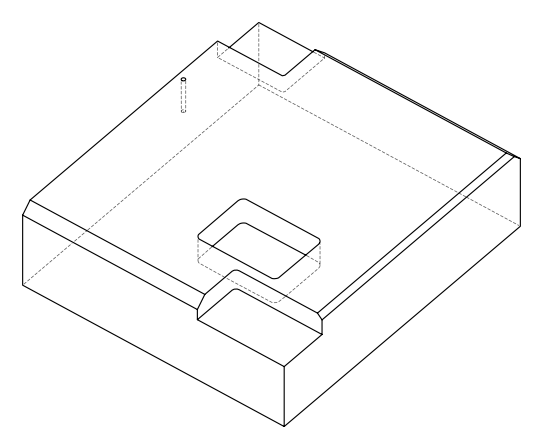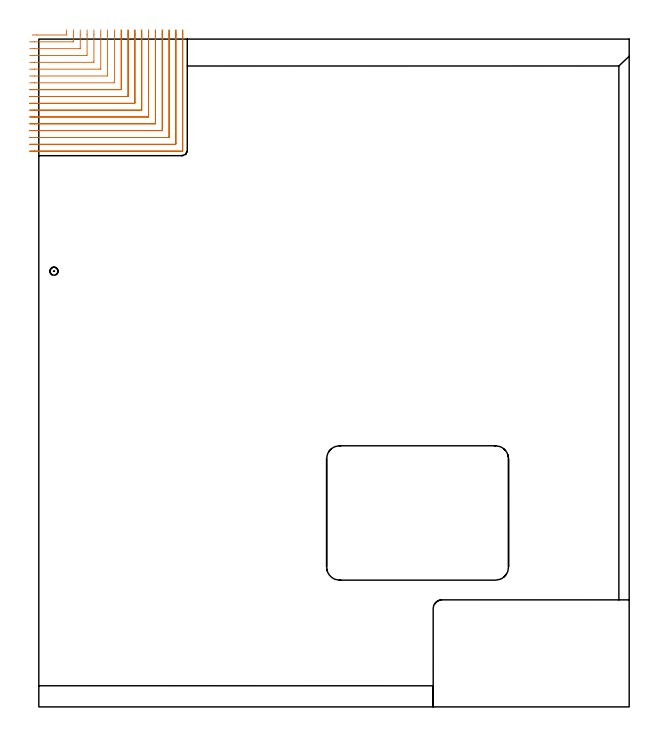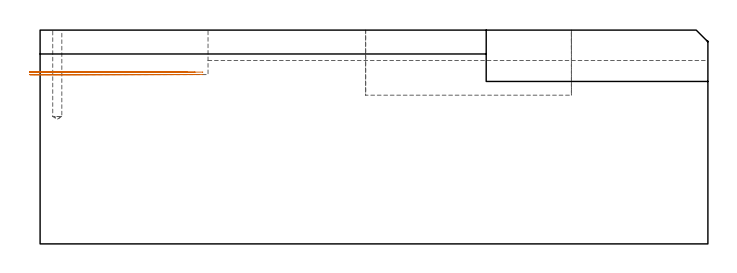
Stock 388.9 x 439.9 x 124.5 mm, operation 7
(PLAN: 8 operations, 5 tool changes, 166 min)
(1 SPOT_DRILL | STEP1POCKET | NXT0321_9005460120000 | 0.03 min | 3 mm3)
(2 DRILL_BLIND_HOLE_INTO_CENTER | STEP1POCKET | UGT0301_448 | 0.22 min | 1103 mm3)
(3 AREA_MILL | FG_CHAMFER_SURFACE | UGT0205_001 | 10.69 min | 25772 mm3)
(4 AREA_MILL_1 | FG_CHAMFER_SURFACE_1 | UGT0205_001 | 16.46 min | 46791 mm3)
(5 AREA_MILL_2 | FG_CHAMFER_SURFACE_2 | UGT0205_001 | 8.71 min | 8282 mm3)
(6 MILL_CORNER_NOTCH_RECTANGULAR | CORNER_NOTCH_RECTANGULAR | NXT0201_013 | Follow Part, ap 2.5, ae 75% | 36.41 min | 271178 mm3)
(7 MILL_CORNER_NOTCH_RECTANGULAR_1 | CORNER_NOTCH_RECTANGULAR_1 | NXT0201_008 | Follow Part, ap 1.5, ae 75% | 75.01 min | 193271 mm3)
(8 MILL_RECTANGULAR_POCKET | POCKET_RECTANGULAR_STRAIGHT | NXT0201_012 | Follow Part, ap 4, ae 75% | 18.49 min | 399453 mm3)
(TOOL NXT0321_9005460120000 | NC Spot Drill, 142deg, 12mm, Carbide, Uncoated | D12 PA142 FL30 Z2)
(TOOL UGT0301_448 | Carbide Drill 5.3 mm | D5.3 PA118 FL52 Z2)
(TOOL UGT0205_001 | Chamfer Mill 20 x 3 x 45 deg. | D20 FL50 Z2)
(TOOL NXT0201_013 | ENDMILL 10mm | D10 FL30 Z4)
(TOOL NXT0201_008 | ENDMILL 6mm [2P460-0600-NA 1630] | D6 FL26 Z6)
(TOOL NXT0201_012 | ENDMILL 16mm [2P460-1600-NA 1630] | D16 FL38 Z6)
(OP 7 MILL_CORNER_NOTCH_RECTANGULAR_1, part 2 of 2)
G0 Z134.5
X-6. Y406.6
Z100.039
G1 X-3.
X54.004 F500.
G3 X54.3 Y406.896 R0.3
G1 Y442.9
Y445.9 F250.
G0 Z134.5
X-6. Y402.1
Z100.039
G1 X-3.
X58.504 F500.
G3 X58.8 Y402.396 R0.3
G1 Y442.9
Y445.9 F250.
G0 Z134.5
X-6. Y397.6
Z100.039
G1 X-3.
X63.003 F500.
G3 X63.3 Y397.896 R0.3
G1 Y442.9
Y445.9 F250.
G0 Z134.5
X-6. Y393.1
Z100.039
G1 X-3.
X67.503 F500.
G3 X67.8 Y393.397 R0.3
G1 Y442.9
Y445.9 F250.
G0 Z134.5
X-6. Y388.6
Z100.039
G1 X-3.
X72.003 F500.
G3 X72.3 Y388.897 R0.3
G1 Y442.9
Y445.9 F250.
G0 Z134.5
X-6. Y384.1
Z100.039
G1 X-3.
X76.503 F500.
G3 X76.8 Y384.397 R0.3
G1 Y442.9
Y445.9 F250.
G0 Z134.5
X-6. Y379.6
Z100.039
G1 X-3.
X81.003 F500.
G3 X81.3 Y379.897 R0.3
G1 Y442.9
Y445.9 F250.
G0 Z134.5
X-6. Y375.1
Z100.039
G1 X-3.
X85.503 F500.
G3 X85.8 Y375.397 R0.3
G1 Y442.9
Y445.9 F250.
G0 Z134.5
X-6. Y370.6
Z100.039
G1 X-3.
X90.003 F500.
G3 X90.3 Y370.897 R0.3
G1 Y442.9
Y445.9 F250.
G0 Z134.5
X-6. Y366.1
Z100.039
G1 X-3.
X94.503 F500.
G3 X94.8 Y366.397 R0.3
G1 Y442.9
Y445.9 F250.
G0 Z134.5
X-4.308 Y442.6
Z98.6
G1 X-1.308
X18.005 F500.
G3 X18.3 Y442.9 R0.3
G1 Y445.9 F250.
G0 Z134.5
X-6. Y438.1
Z98.6
G1 X-3.
X22.505 F500.
G3 X22.8 Y438.395 R0.3
G1 Y442.9
Y445.9 F250.
G0 Z134.5
X-6. Y433.6
Z98.6
G1 X-3.
X27.005 F500.
G3 X27.3 Y433.895 R0.3
G1 Y442.9
Y445.9 F250.
G0 Z134.5
X-6. Y429.1
Z98.6
G1 X-3.
X31.505 F500.
G3 X31.8 Y429.395 R0.3
G1 Y442.9
Y445.9 F250.
G0 Z134.5
X-6. Y424.6
Z98.6
G1 X-3.
X36.004 F500.
G3 X36.3 Y424.896 R0.3
G1 Y442.9
Y445.9 F250.
G0 Z134.5
X-6. Y420.1
Z98.6
G1 X-3.
X40.504 F500.
G3 X40.8 Y420.396 R0.3
G1 Y442.9
Y445.9 F250.
G0 Z134.5
X-6. Y415.6
Z98.6
G1 X-3.
X45.004 F500.
G3 X45.3 Y415.896 R0.3
G1 Y442.9
Y445.9 F250.
G0 Z134.5
X-6. Y411.1
Z98.6
G1 X-3.
X49.504 F500.
G3 X49.8 Y411.396 R0.3
G1 Y442.9
Y445.9 F250.
G0 Z134.5
X-6. Y406.6
Z98.6
G1 X-3.
X54.004 F500.
G3 X54.3 Y406.896 R0.3
G1 Y442.9
Y445.9 F250.
G0 Z134.5
X-6. Y402.1
Z98.6
G1 X-3.
X58.504 F500.
G3 X58.8 Y402.396 R0.3
G1 Y442.9
Y445.9 F250.
G0 Z134.5
X-6. Y397.6
Z98.6
G1 X-3.
X63.003 F500.
G3 X63.3 Y397.896 R0.3
G1 Y442.9
Y445.9 F250.
G0 Z134.5
X-6. Y393.1
Z98.6
G1 X-3.
X67.503 F500.
G3 X67.8 Y393.397 R0.3
G1 Y442.9
Y445.9 F250.
G0 Z134.5
X-6. Y388.6
Z98.6
G1 X-3.
X72.003 F500.
G3 X72.3 Y388.897 R0.3
G1 Y442.9
Y445.9 F250.
G0 Z134.5
X-6. Y384.1
Z98.6
G1 X-3.
X76.503 F500.
G3 X76.8 Y384.397 R0.3
G1 Y442.9
Y445.9 F250.
G0 Z134.5
X-6. Y379.6
Z98.6
G1 X-3.
X81.003 F500.
G3 X81.3 Y379.897 R0.3
G1 Y442.9
Y445.9 F250.
G0 Z134.5
X-6. Y375.1
Z98.6
G1 X-3.
X85.503 F500.
G3 X85.8 Y375.397 R0.3
G1 Y442.9
Y445.9 F250.
G0 Z134.5
X-6. Y370.6
Z98.6
G1 X-3.
X90.003 F500.
G3 X90.3 Y370.897 R0.3
G1 Y442.9
Y445.9 F250.
G0 Z134.5
X-6. Y366.1
Z98.6
G1 X-3.
X94.503 F500.
G3 X94.8 Y366.397 R0.3
G1 Y442.9
Y445.9 F250.
G0 Z134.5
M5
M2
